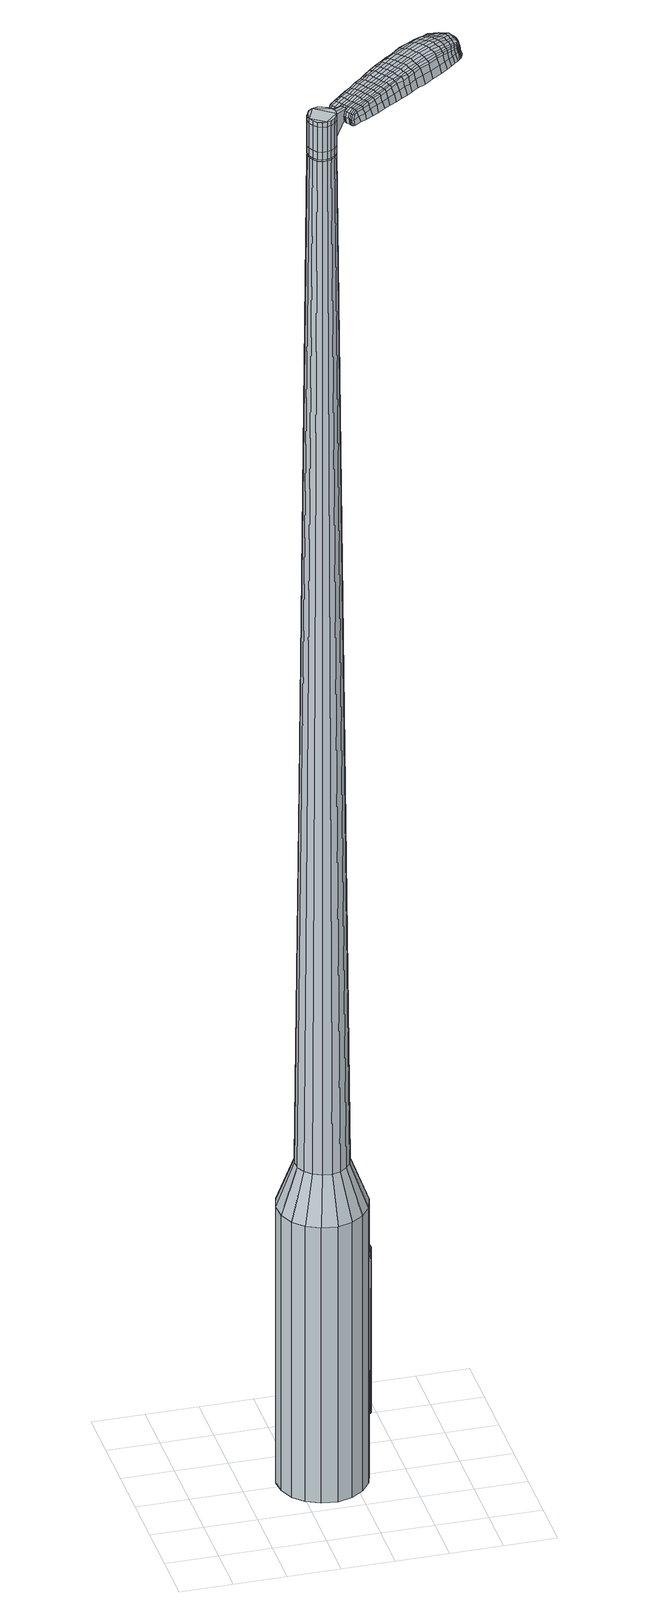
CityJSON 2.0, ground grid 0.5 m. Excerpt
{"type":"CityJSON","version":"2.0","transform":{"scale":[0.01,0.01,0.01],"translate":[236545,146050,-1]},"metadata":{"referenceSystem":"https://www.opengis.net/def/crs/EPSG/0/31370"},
"CityObjects":{
"object1":{"type":"GenericCityObject","attributes":{"cluster":689,"mean_distance_to_centroid":0.191,"new_centroid_x":236546.23,"new_centroid_y":146051.01,"mean_distance_to_camera":9.89,"H1":10.91,"H2":11.3,"Z_final":112.83,"cluster2":-1,"proj_x":236549.47,"proj_y":146055.73,"id_line":90813,"bearing_l":304.4,"distance":5.72,"orientation":"left","G_obj":34.4},"geometry":[{"type":"MultiSurface","lod":"2","boundaries":[[[0,1,2,3]],[[1,4,5,2]],[[4,6,7,5]],[[6,8,9,7]],[[8,10,11,9]],[[10,12,13,11]],[[12,14,15,13]],[[14,16,17,15]],[[16,18,19,17]],[[18,20,21,19]],[[20,22,23,21]],[[22,24,25,23]],[[24,26,27,25]],[[26,28,29,27]],[[28,30,31,29]],[[30,32,33,31]],[[32,34,35,33]],[[34,0,3,35]],[[36,37,38,39]],[[38,40,41,42]],[[41,43,42]],[[42,44,45,46]],[[45,47,46]],[[46,48,49,50]],[[49,51,50]],[[42,46,50,38]],[[50,52,39,38]],[[53,36,39]],[[2,5,7,35]],[[7,9,11,15]],[[11,13,15]],[[15,17,19,23]],[[19,21,23]],[[23,25,27,31]],[[27,29,31]],[[15,23,31,7]],[[31,33,35,7]],[[3,2,35]],[[1,0,54,55]],[[0,34,56,54]],[[34,32,57,56]],[[32,30,58,57]],[[30,28,59,58]],[[28,26,60,59]],[[26,24,61,60]],[[24,22,62,61]],[[22,20,63,62]],[[20,18,64,63]],[[18,16,65,64]],[[16,14,66,65]],[[14,12,67,66]],[[12,10,68,67]],[[10,8,69,68]],[[8,6,70,69]],[[6,4,71,70]],[[4,1,55,71]],[[55,54,72,73]],[[54,56,74,72]],[[56,57,75,74]],[[57,58,76,75]],[[58,59,77,76]],[[59,60,78,77]],[[60,61,79,78]],[[61,62,80,79]],[[62,63,81,80]],[[63,64,82,81]],[[64,65,83,82]],[[65,66,84,83]],[[66,67,85,84]],[[67,68,86,85]],[[68,69,87,86]],[[69,70,88,87]],[[70,71,89,88]],[[71,55,73,89]],[[90,91,92,93]],[[94,95,91,90]],[[75,96,95,94]],[[97,98,96,75]],[[99,100,98,97]],[[101,102,100,99]],[[79,103,102,101]],[[104,105,103,79]],[[81,106,105,104]],[[82,107,106,81]],[[108,109,107,82]],[[110,111,109,108]],[[85,112,111,110]],[[113,114,112,85]],[[87,115,114,113]],[[116,117,115,87]],[[89,118,117,116]],[[93,92,118,89]],[[119,120,121,122]],[[123,119,122,124]],[[125,123,124,126]],[[127,125,126,128]],[[129,127,128,130]],[[131,129,130,132]],[[133,131,132,134]],[[135,133,134,136]],[[137,135,136,138]],[[139,137,138,140]],[[141,139,140,142]],[[143,141,142,144]],[[145,143,144,146]],[[147,145,146,148]],[[149,147,148,150]],[[151,149,150,152]],[[73,72,90,93]],[[72,74,94,90]],[[74,75,94]],[[76,97,75]],[[76,77,99,97]],[[77,78,101,99]],[[78,79,101]],[[80,104,79]],[[80,81,104]],[[83,108,82]],[[83,84,110,108]],[[84,85,110]],[[86,113,85]],[[86,87,113]],[[88,116,87]],[[88,89,116]],[[73,93,89]],[[153,154,92,91]],[[154,118,92]],[[155,117,118]],[[155,115,117]],[[156,114,115]],[[156,112,114]],[[157,111,112]],[[157,158,109,111]],[[158,107,109]],[[159,105,106]],[[159,103,105]],[[160,102,103]],[[160,161,100,102]],[[161,162,98,100]],[[162,96,98]],[[163,95,96]],[[163,153,91,95]],[[39,52,151,164]],[[154,153,165,152]],[[53,39,164,120]],[[153,163,121,165]],[[36,53,120,119]],[[163,96,122,121]],[[37,36,119,123]],[[96,162,124,122]],[[38,37,123,125]],[[162,161,126,124]],[[40,38,125,127]],[[161,160,128,126]],[[41,40,127,129]],[[160,103,130,128]],[[43,41,129,131]],[[103,159,132,130]],[[42,43,131,133]],[[159,106,134,132]],[[44,42,133,135]],[[106,107,136,134]],[[45,44,135,137]],[[107,158,138,136]],[[47,45,137,139]],[[158,157,140,138]],[[46,47,139,141]],[[157,112,142,140]],[[48,46,141,143]],[[112,156,144,142]],[[49,48,143,145]],[[156,115,146,144]],[[51,49,145,147]],[[115,155,148,146]],[[50,51,147,149]],[[155,118,150,148]],[[52,50,149,151]],[[118,154,152,150]],[[151,152,166,167]],[[152,165,168,166]],[[165,121,169,168]],[[121,120,170,169]],[[120,164,171,170]],[[164,151,167,171]],[[172,173,174,175]],[[176,172,175,177]],[[172,176,178,179]],[[173,172,179,180]],[[181,182,183,184]],[[185,181,184,186]],[[181,185,187,188]],[[182,181,188,189]],[[190,191,192,193]],[[194,190,193,195]],[[190,194,196,197]],[[191,190,197,198]],[[199,200,201,202]],[[203,199,202,204]],[[199,203,205,206]],[[200,199,206,207]],[[208,209,210,211]],[[212,208,211,213]],[[208,212,214,215]],[[209,208,215,216]],[[217,218,219,220]],[[221,217,220,222]],[[217,221,223,224]],[[218,217,224,225]],[[226,227,228,229]],[[218,226,229,219]],[[226,218,225,230]],[[227,226,230,231]],[[232,233,234,235]],[[227,232,235,228]],[[232,227,231,236]],[[233,232,236,237]],[[238,176,177,239]],[[233,238,239,234]],[[238,233,237,240]],[[176,238,240,178]],[[241,242,243,244]],[[245,241,244,246]],[[241,245,247,248]],[[242,241,248,249]],[[250,251,252,253]],[[242,250,253,243]],[[250,242,249,254]],[[251,250,254,255]],[[256,257,258,259]],[[251,256,259,252]],[[256,251,255,260]],[[257,256,260,261]],[[262,263,264,265]],[[257,262,265,258]],[[262,257,261,266]],[[263,262,266,267]],[[268,173,180,269]],[[263,268,269,264]],[[268,263,267,270]],[[173,268,270,174]],[[271,272,273,274]],[[275,271,274,276]],[[271,275,277,278]],[[272,271,278,279]],[[280,281,282,283]],[[272,280,283,273]],[[280,272,279,284]],[[281,280,284,285]],[[286,287,288,289]],[[281,286,289,282]],[[286,281,285,290]],[[287,286,290,291]],[[292,185,186,293]],[[287,292,293,288]],[[292,287,291,294]],[[185,292,294,187]],[[295,296,297,298]],[[299,295,298,300]],[[295,299,301,302]],[[296,295,302,303]],[[304,305,306,307]],[[296,304,307,297]],[[304,296,303,308]],[[305,304,308,309]],[[310,311,312,313]],[[305,310,313,306]],[[310,305,309,314]],[[311,310,314,315]],[[316,317,318,319]],[[311,316,319,312]],[[316,311,315,320]],[[317,316,320,321]],[[322,182,189,323]],[[317,322,323,318]],[[322,317,321,324]],[[182,322,324,183]],[[325,211,210,326]],[[327,325,326,328]],[[325,327,329,330]],[[211,325,330,213]],[[331,327,328,332]],[[333,331,332,334]],[[331,333,335,336]],[[327,331,336,329]],[[337,333,334,338]],[[339,337,338,340]],[[337,339,341,342]],[[333,337,342,335]],[[343,339,340,344]],[[345,343,344,346]],[[343,345,347,348]],[[339,343,348,341]],[[349,345,346,350]],[[200,349,350,201]],[[349,200,207,351]],[[345,349,351,347]],[[352,353,198,197]],[[354,352,197,196]],[[352,354,355,356]],[[353,352,356,357]],[[358,359,357,356]],[[360,358,356,355]],[[358,360,361,362]],[[359,358,362,363]],[[364,365,363,362]],[[366,364,362,361]],[[364,366,367,368]],[[365,364,368,369]],[[370,371,369,368]],[[372,370,368,367]],[[370,372,205,203]],[[371,370,203,204]],[[373,374,375,376]],[[275,373,376,277]],[[373,275,276,377]],[[374,373,377,378]],[[379,194,195,380]],[[374,379,380,375]],[[379,374,378,381]],[[194,379,381,196]],[[382,383,384,385]],[[221,382,385,223]],[[382,221,222,386]],[[383,382,386,387]],[[388,389,390,391]],[[383,388,391,384]],[[388,383,387,392]],[[389,388,392,393]],[[394,191,198,395]],[[389,394,395,390]],[[394,389,393,396]],[[191,394,396,192]],[[397,398,399,400]],[[179,397,400,180]],[[397,179,178,401]],[[398,397,401,402]],[[403,404,405,406]],[[398,403,406,399]],[[403,398,402,407]],[[404,403,407,408]],[[409,202,201,410]],[[404,409,410,405]],[[409,404,408,411]],[[202,409,411,204]],[[412,413,414,415]],[[184,412,415,186]],[[412,184,183,416]],[[413,412,416,417]],[[418,206,205,419]],[[413,418,419,414]],[[418,413,417,420]],[[206,418,420,207]],[[421,422,423,424]],[[299,421,424,301]],[[421,299,300,425]],[[422,421,425,426]],[[427,212,213,428]],[[422,427,428,423]],[[427,422,426,429]],[[212,427,429,214]],[[430,431,432,433]],[[245,430,433,247]],[[430,245,246,434]],[[431,430,434,435]],[[436,437,438,439]],[[431,436,439,432]],[[436,431,435,440]],[[437,436,440,441]],[[442,209,216,443]],[[437,442,443,438]],[[442,437,441,444]],[[209,442,444,210]],[[445,446,435,434]],[[244,445,434,246]],[[445,244,243,447]],[[446,445,447,448]],[[449,450,441,440]],[[446,449,440,435]],[[449,446,448,451]],[[450,449,451,452]],[[453,326,210,444]],[[450,453,444,441]],[[453,450,452,454]],[[326,453,454,328]],[[455,456,457,458]],[[302,455,458,303]],[[455,302,301,424]],[[456,455,424,423]],[[459,330,329,460]],[[456,459,460,457]],[[459,456,423,428]],[[330,459,428,213]],[[461,462,448,447]],[[253,461,447,243]],[[461,253,252,463]],[[462,461,463,464]],[[465,466,452,451]],[[462,465,451,448]],[[465,462,464,467]],[[466,465,467,468]],[[469,332,328,454]],[[466,469,454,452]],[[469,466,468,470]],[[332,469,470,334]],[[471,472,473,474]],[[308,471,474,309]],[[471,308,303,458]],[[472,471,458,457]],[[475,336,335,476]],[[472,475,476,473]],[[475,472,457,460]],[[336,475,460,329]],[[477,478,464,463]],[[259,477,463,252]],[[477,259,258,479]],[[478,477,479,480]],[[481,482,468,467]],[[478,481,467,464]],[[481,478,480,483]],[[482,481,483,484]],[[485,338,334,470]],[[482,485,470,468]],[[485,482,484,486]],[[338,485,486,340]],[[487,488,489,490]],[[314,487,490,315]],[[487,314,309,474]],[[488,487,474,473]],[[491,342,341,492]],[[488,491,492,489]],[[491,488,473,476]],[[342,491,476,335]],[[493,494,480,479]],[[265,493,479,258]],[[493,265,264,495]],[[494,493,495,496]],[[497,498,484,483]],[[494,497,483,480]],[[497,494,496,499]],[[498,497,499,500]],[[501,344,340,486]],[[498,501,486,484]],[[501,498,500,502]],[[344,501,502,346]],[[503,504,505,506]],[[320,503,506,321]],[[503,320,315,490]],[[504,503,490,489]],[[507,348,347,508]],[[504,507,508,505]],[[507,504,489,492]],[[348,507,492,341]],[[509,510,496,495]],[[269,509,495,264]],[[509,269,180,400]],[[510,509,400,399]],[[511,512,500,499]],[[510,511,499,496]],[[511,510,399,406]],[[512,511,406,405]],[[513,350,346,502]],[[512,513,502,500]],[[513,512,405,410]],[[350,513,410,201]],[[514,515,417,416]],[[324,514,416,183]],[[514,324,321,506]],[[515,514,506,505]],[[516,351,207,420]],[[515,516,420,417]],[[516,515,505,508]],[[351,516,508,347]],[[517,518,378,377]],[[274,517,377,276]],[[517,274,273,519]],[[518,517,519,520]],[[521,354,196,381]],[[518,521,381,378]],[[521,518,520,522]],[[354,521,522,355]],[[523,524,525,526]],[[224,523,526,225]],[[523,224,223,385]],[[524,523,385,384]],[[527,528,529,530]],[[524,527,530,525]],[[527,524,384,391]],[[528,527,391,390]],[[531,353,357,532]],[[528,531,532,529]],[[531,528,390,395]],[[353,531,395,198]],[[533,534,520,519]],[[283,533,519,273]],[[533,283,282,535]],[[534,533,535,536]],[[537,360,355,522]],[[534,537,522,520]],[[537,534,536,538]],[[360,537,538,361]],[[539,540,541,542]],[[230,539,542,231]],[[539,230,225,526]],[[540,539,526,525]],[[543,544,545,546]],[[540,543,546,541]],[[543,540,525,530]],[[544,543,530,529]],[[547,359,363,548]],[[544,547,548,545]],[[547,544,529,532]],[[359,547,532,357]],[[549,550,536,535]],[[289,549,535,282]],[[549,289,288,551]],[[550,549,551,552]],[[553,366,361,538]],[[550,553,538,536]],[[553,550,552,554]],[[366,553,554,367]],[[555,556,557,558]],[[236,555,558,237]],[[555,236,231,542]],[[556,555,542,541]],[[559,560,561,562]],[[556,559,562,557]],[[559,556,541,546]],[[560,559,546,545]],[[563,365,369,564]],[[560,563,564,561]],[[563,560,545,548]],[[365,563,548,363]],[[565,566,552,551]],[[293,565,551,288]],[[565,293,186,415]],[[566,565,415,414]],[[567,372,367,554]],[[566,567,554,552]],[[567,566,414,419]],[[372,567,419,205]],[[568,569,402,401]],[[240,568,401,178]],[[568,240,237,558]],[[569,568,558,557]],[[570,571,408,407]],[[569,570,407,402]],[[570,569,557,562]],[[571,570,562,561]],[[572,371,204,411]],[[571,572,411,408]],[[572,571,561,564]],[[371,572,564,369]],[[573,574,575,576]],[[576,575,577,578]],[[579,577,575,580]],[[580,575,574,581]],[[582,583,584,585]],[[585,584,586,587]],[[588,586,584,589]],[[589,584,583,590]],[[591,592,593,594]],[[594,593,595,596]],[[597,595,593,598]],[[598,593,592,599]],[[600,601,602,603]],[[603,602,604,605]],[[606,604,602,607]],[[607,602,601,608]],[[609,610,611,612]],[[612,611,613,614]],[[615,613,611,616]],[[616,611,610,617]],[[618,619,620,621]],[[621,620,622,623]],[[624,622,620,625]],[[625,620,619,626]],[[627,628,629,630]],[[630,629,619,618]],[[626,619,629,631]],[[631,629,628,632]],[[633,634,635,636]],[[636,635,628,627]],[[632,628,635,637]],[[637,635,634,638]],[[578,577,639,640]],[[640,639,634,633]],[[638,634,639,641]],[[641,639,577,579]],[[642,643,644,645]],[[645,644,646,647]],[[648,646,644,649]],[[649,644,643,650]],[[651,652,653,654]],[[654,653,643,642]],[[650,643,653,655]],[[655,653,652,656]],[[657,658,659,660]],[[660,659,652,651]],[[656,652,659,661]],[[661,659,658,662]],[[663,664,665,666]],[[666,665,658,657]],[[662,658,665,667]],[[667,665,664,668]],[[581,574,669,670]],[[670,669,664,663]],[[668,664,669,671]],[[671,669,574,573]],[[672,673,674,675]],[[675,674,676,677]],[[678,676,674,679]],[[679,674,673,680]],[[681,682,683,684]],[[684,683,673,672]],[[680,673,683,685]],[[685,683,682,686]],[[687,688,689,690]],[[690,689,682,681]],[[686,682,689,691]],[[691,689,688,692]],[[587,586,693,694]],[[694,693,688,687]],[[692,688,693,695]],[[695,693,586,588]],[[696,697,698,699]],[[699,698,700,701]],[[702,700,698,703]],[[703,698,697,704]],[[705,706,707,708]],[[708,707,697,696]],[[704,697,707,709]],[[709,707,706,710]],[[711,712,713,714]],[[714,713,706,705]],[[710,706,713,715]],[[715,713,712,716]],[[717,718,719,720]],[[720,719,712,711]],[[716,712,719,721]],[[721,719,718,722]],[[590,583,723,724]],[[724,723,718,717]],[[722,718,723,725]],[[725,723,583,582]],[[609,612,726,727]],[[727,726,728,729]],[[730,728,726,731]],[[731,726,612,614]],[[729,728,732,733]],[[733,732,734,735]],[[736,734,732,737]],[[737,732,728,730]],[[735,734,738,739]],[[739,738,740,741]],[[742,740,738,743]],[[743,738,734,736]],[[741,740,744,745]],[[745,744,746,747]],[[748,746,744,749]],[[749,744,740,742]],[[747,746,750,751]],[[751,750,601,600]],[[608,601,750,752]],[[752,750,746,748]],[[599,753,754,598]],[[598,754,755,597]],[[756,755,754,757]],[[757,754,753,758]],[[758,759,760,757]],[[757,760,761,756]],[[762,761,760,763]],[[763,760,759,764]],[[764,765,766,763]],[[763,766,767,762]],[[768,767,766,769]],[[769,766,765,770]],[[770,771,772,769]],[[769,772,773,768]],[[606,773,772,604]],[[604,772,771,605]],[[774,775,776,777]],[[777,776,676,678]],[[677,676,776,778]],[[778,776,775,779]],[[596,595,780,781]],[[781,780,775,774]],[[779,775,780,782]],[[782,780,595,597]],[[783,784,785,786]],[[786,785,622,624]],[[623,622,785,787]],[[787,785,784,788]],[[789,790,791,792]],[[792,791,784,783]],[[788,784,791,793]],[[793,791,790,794]],[[599,592,795,796]],[[796,795,790,789]],[[794,790,795,797]],[[797,795,592,591]],[[798,799,800,801]],[[801,800,580,581]],[[579,580,800,802]],[[802,800,799,803]],[[804,805,806,807]],[[807,806,799,798]],[[803,799,806,808]],[[808,806,805,809]],[[600,603,810,811]],[[811,810,805,804]],[[809,805,810,812]],[[812,810,603,605]],[[813,814,815,816]],[[816,815,585,587]],[[582,585,815,817]],[[817,815,814,818]],[[606,607,819,820]],[[820,819,814,813]],[[818,814,819,821]],[[821,819,607,608]],[[822,823,824,825]],[[825,824,700,702]],[[701,700,824,826]],[[826,824,823,827]],[[614,613,828,829]],[[829,828,823,822]],[[827,823,828,830]],[[830,828,613,615]],[[831,832,833,834]],[[834,833,646,648]],[[647,646,833,835]],[[835,833,832,836]],[[837,838,839,840]],[[840,839,832,831]],[[836,832,839,841]],[[841,839,838,842]],[[617,610,843,844]],[[844,843,838,837]],[[842,838,843,845]],[[845,843,610,609]],[[836,846,835]],[[835,846,645,647]],[[642,645,846,847]],[[842,848,849,841]],[[841,849,846,836]],[[847,846,849,850]],[[850,849,848,851]],[[609,727,852,845]],[[845,852,848,842]],[[851,848,852,853]],[[853,852,727,729]],[[854,855,856,857]],[[857,856,703,704]],[[702,703,856,825]],[[825,856,855,822]],[[730,731,858,859]],[[859,858,855,854]],[[822,855,858,829]],[[829,858,731,614]],[[860,861,847]],[[847,861,654,642]],[[651,654,861,862]],[[862,861,860,863]],[[851,864,865,850]],[[850,865,860,847]],[[863,860,865,866]],[[866,865,864,867]],[[729,733,868,853]],[[853,868,864,851]],[[867,864,868,869]],[[869,868,733,735]],[[870,871,872]],[[872,871,709,710]],[[704,709,871,857]],[[857,871,870,854]],[[736,737,873,874]],[[874,873,870,872]],[[854,870,873,859]],[[859,873,737,730]],[[863,875,876,862]],[[862,876,660,651]],[[657,660,876,877]],[[877,876,875,878]],[[867,879,880,866]],[[866,880,875,863]],[[878,875,880,881]],[[881,880,879,882]],[[735,739,883,869]],[[869,883,879,867]],[[882,879,883,884]],[[884,883,739,741]],[[885,886,887,888]],[[888,887,715,716]],[[710,715,887,872]],[[887,886,872]],[[742,743,889,890]],[[890,889,886,885]],[[872,886,889,874]],[[874,889,743,736]],[[878,891,892,877]],[[877,892,666,657]],[[663,666,892,893]],[[893,892,891,894]],[[882,895,896,881]],[[881,896,891,878]],[[894,891,896,897]],[[897,896,895,898]],[[741,745,899,884]],[[884,899,895,882]],[[898,895,899,900]],[[900,899,745,747]],[[901,902,903,904]],[[904,903,721,722]],[[716,721,903,888]],[[888,903,902,885]],[[748,749,905,906]],[[906,905,902,901]],[[885,902,905,890]],[[890,905,749,742]],[[894,907,908,893]],[[893,908,670,663]],[[581,670,908,801]],[[801,908,907,798]],[[898,909,910,897]],[[897,910,907,894]],[[798,907,910,807]],[[807,910,909,804]],[[747,751,911,900]],[[900,911,909,898]],[[804,909,911,811]],[[811,911,751,600]],[[818,912,913,817]],[[817,913,725,582]],[[722,725,913,904]],[[904,913,912,901]],[[608,752,914,821]],[[821,914,912,818]],[[901,912,914,906]],[[906,914,752,748]],[[779,915,916,778]],[[778,916,675,677]],[[672,675,916,917]],[[917,916,915,918]],[[597,755,919,782]],[[782,919,915,779]],[[918,915,919,920]],[[920,919,755,756]],[[921,922,923,924]],[[924,923,625,626]],[[624,625,923,786]],[[786,923,922,783]],[[925,926,927,928]],[[928,927,922,921]],[[783,922,927,792]],[[792,927,926,789]],[[758,753,929,930]],[[930,929,926,925]],[[789,926,929,796]],[[796,929,753,599]],[[918,931,932,917]],[[917,932,684,672]],[[681,684,932,933]],[[933,932,931,934]],[[756,761,935,920]],[[920,935,931,918]],[[934,931,935,936]],[[936,935,761,762]],[[937,938,939,940]],[[940,939,631,632]],[[626,631,939,924]],[[924,939,938,921]],[[941,942,943,944]],[[944,943,938,937]],[[921,938,943,928]],[[928,943,942,925]],[[764,759,945,946]],[[946,945,942,941]],[[925,942,945,930]],[[930,945,759,758]],[[934,947,948,933]],[[933,948,690,681]],[[687,690,948,949]],[[949,948,947,950]],[[762,767,951,936]],[[936,951,947,934]],[[950,947,951,952]],[[952,951,767,768]],[[953,954,955,956]],[[956,955,637,638]],[[632,637,955,940]],[[940,955,954,937]],[[957,958,959,960]],[[960,959,954,953]],[[937,954,959,944]],[[944,959,958,941]],[[770,765,961,962]],[[962,961,958,957]],[[941,958,961,946]],[[946,961,765,764]],[[950,963,964,949]],[[949,964,694,687]],[[587,694,964,816]],[[816,964,963,813]],[[768,773,965,952]],[[952,965,963,950]],[[813,963,965,820]],[[820,965,773,606]],[[803,966,967,802]],[[802,967,641,579]],[[638,641,967,956]],[[956,967,966,953]],[[809,968,969,808]],[[808,969,966,803]],[[953,966,969,960]],[[960,969,968,957]],[[605,771,970,812]],[[812,970,968,809]],[[957,968,970,962]],[[962,970,771,770]],[[573,576,175,174]],[[576,578,177,175]],[[588,589,188,187]],[[589,590,189,188]],[[591,594,193,192]],[[594,596,195,193]],[[615,616,215,214]],[[616,617,216,215]],[[618,621,220,219]],[[621,623,222,220]],[[627,630,229,228]],[[630,618,219,229]],[[633,636,235,234]],[[636,627,228,235]],[[578,640,239,177]],[[640,633,234,239]],[[648,649,248,247]],[[649,650,249,248]],[[650,655,254,249]],[[655,656,255,254]],[[656,661,260,255]],[[661,662,261,260]],[[662,667,266,261]],[[667,668,267,266]],[[668,671,270,267]],[[671,573,174,270]],[[678,679,278,277]],[[679,680,279,278]],[[680,685,284,279]],[[685,686,285,284]],[[686,691,290,285]],[[691,692,291,290]],[[692,695,294,291]],[[695,588,187,294]],[[696,699,298,297]],[[699,701,300,298]],[[705,708,307,306]],[[708,696,297,307]],[[711,714,313,312]],[[714,705,306,313]],[[717,720,319,318]],[[720,711,312,319]],[[590,724,323,189]],[[724,717,318,323]],[[774,777,376,375]],[[777,678,277,376]],[[596,781,380,195]],[[781,774,375,380]],[[623,787,386,222]],[[787,788,387,386]],[[788,793,392,387]],[[793,794,393,392]],[[794,797,396,393]],[[797,591,192,396]],[[701,826,425,300]],[[826,827,426,425]],[[827,830,429,426]],[[830,615,214,429]],[[831,834,433,432]],[[834,648,247,433]],[[837,840,439,438]],[[840,831,432,439]],[[617,844,443,216]],[[844,837,438,443]],[[971,972,973,974]],[[975,976,974,973]],[[977,978,979,980]],[[981,982,983,984]],[[972,985,986,973]],[[987,975,973,986]],[[988,977,980,989]],[[990,991,982,981]],[[985,992,993,986]],[[993,994,987,986]],[[995,988,989,996]],[[997,991,990,998]],[[992,999,1000,993]],[[1000,1001,994,993]],[[1002,995,996,1003]],[[1004,997,998,1005]],[[1006,1007,1008,1009]],[[1010,1011,1007,1006]],[[1010,1012,1013,1011]],[[1012,1014,1015,1013]],[[1016,1017,1018,1019]],[[1020,1021,1017,1016]],[[1022,1023,1021,1020]],[[1024,1025,1023,1022]],[[1019,1008,1007,1016]],[[1016,1007,1011,1020]],[[1011,1013,1022,1020]],[[1013,1015,1024,1022]],[[980,979,976,975]],[[989,980,975,987]],[[994,996,989,987]],[[1001,1003,996,994]],[[981,984,978,977]],[[990,981,977,988]],[[998,990,988,995]],[[1005,998,995,1002]],[[982,1006,1009,983]],[[991,1010,1006,982]],[[1012,1010,991,997]],[[1014,1012,997,1004]],[[1026,1027,1028,1029]],[[1028,1030,1031,1032]],[[1028,1032,1033,1034]],[[1028,1034,1029]],[[1035,1026,1029,1036]],[[1037,1036,1029,1038]],[[1039,1038,1029]],[[1040,1028,1027,1041]],[[1042,1040,1041,1043]],[[1044,1042,1043,1045]],[[1046,1044,1045,1047]],[[1048,1046,1047,1049]],[[1049,1050,1051,1052]],[[1049,1052,1053,1054]],[[1049,1054,1055,1056]],[[1055,1057,1058,1059]],[[1055,1059,1060,1061]],[[1055,1061,1056]],[[1049,1056,1048]],[[1062,1063,1027,1026]],[[1064,1065,1030,1028]],[[1066,1067,1039,1029]],[[1063,1068,1041,1027]],[[1069,1064,1028,1040]],[[1068,1070,1043,1041]],[[1071,1069,1040,1042]],[[1070,1072,1045,1043]],[[1073,1071,1042,1044]],[[1072,1074,1047,1045]],[[1075,1073,1044,1046]],[[1074,1076,1049,1047]],[[1077,1075,1046,1048]],[[1076,1078,1050,1049]],[[1079,1080,1057,1055]],[[1081,1077,1048,1056]],[[1051,1050,1078,1082]],[[1052,1051,1082,1083]],[[1053,1052,1083,1084]],[[1054,1053,1084,1085]],[[1055,1054,1085,1079]],[[1086,1062,1026,1035]],[[1087,1086,1035,1036]],[[1088,1087,1036,1037]],[[1089,1088,1037,1038]],[[1067,1089,1038,1039]],[[1031,1030,1065,1090]],[[1058,1057,1080,1091]],[[1032,1031,1090,1092]],[[1033,1032,1092,1093]],[[1034,1033,1093,1094]],[[1029,1034,1094,1066]],[[1059,1058,1091,1095]],[[1060,1059,1095,1096]],[[1061,1060,1096,1097]],[[1056,1061,1097,1081]]]}]}
},
"vertices":[
[159,127,384],[165,114,384],[165,114,96],[159,127,96],[166,99,384],[166,99,96],[162,85,384],[162,85,96],[153,73,384],[153,73,96],[141,65,384],[141,65,96],[127,61,384],[127,61,96],[112,63,384],[112,63,96],[99,69,384],[99,69,96],[89,79,384],[89,79,96],[83,93,384],[83,93,96],[82,107,384],[82,107,96],[86,122,384],[86,122,96],[94,134,384],[94,134,96],[106,142,384],[106,142,96],[121,146,384],[121,146,96],[135,144,384],[135,144,96],[148,138,384],[148,138,96],[127,116,1524],[123,117,1524],[118,116,1524],[135,111,1524],[114,113,1524],[112,109,1524],[111,100,1524],[110,105,1524],[113,96,1524],[116,92,1524],[125,90,1524],[120,90,1524],[129,91,1524],[133,94,1524],[137,102,1524],[136,98,1524],[137,107,1524],[132,114,1524],[145,118,429],[148,110,429],[138,124,429],[131,128,429],[122,128,429],[113,126,429],[106,121,429],[101,114,429],[99,106,429],[99,97,429],[103,89,429],[109,83,429],[117,79,429],[126,78,429],[134,80,429],[141,85,429],[146,92,429],[149,101,429],[135,111,1483],[137,107,1483],[132,114,1483],[127,116,1483],[123,117,1483],[118,116,1483],[114,113,1483],[112,109,1483],[110,105,1483],[111,100,1483],[113,96,1483],[116,92,1483],[120,90,1483],[125,90,1483],[129,91,1483],[133,94,1483],[136,98,1483],[137,102,1483],[134,111,1483],[134,111,1485],[136,107,1485],[136,107,1483],[131,114,1483],[131,114,1485],[127,116,1485],[123,116,1483],[123,116,1485],[118,115,1483],[118,115,1485],[115,113,1483],[115,113,1485],[112,109,1485],[111,105,1483],[111,105,1485],[111,100,1485],[113,96,1485],[116,93,1483],[116,93,1485],[120,91,1483],[120,91,1485],[125,90,1485],[129,92,1483],[129,92,1485],[133,94,1485],[135,98,1483],[135,98,1485],[137,102,1485],[127,116,1519],[132,114,1519],[132,114,1493],[127,116,1493],[123,117,1519],[123,117,1493],[118,116,1519],[118,116,1493],[114,113,1519],[114,113,1493],[112,109,1519],[112,109,1493],[110,105,1519],[110,105,1493],[111,100,1519],[111,100,1493],[113,96,1519],[113,96,1493],[116,92,1519],[116,92,1493],[120,90,1519],[120,90,1493],[125,90,1519],[125,90,1493],[129,91,1519],[129,91,1493],[133,94,1519],[133,94,1493],[136,98,1519],[136,98,1493],[137,102,1519],[137,102,1493],[137,107,1519],[137,107,1493],[135,111,1485],[137,107,1485],[136,98,1485],[129,91,1485],[120,90,1485],[116,92,1485],[110,105,1485],[114,113,1485],[118,116,1485],[123,117,1485],[132,114,1485],[135,111,1519],[135,111,1493],[152,119,1513],[152,119,1518],[150,121,1513],[148,124,1513],[148,124,1518],[150,121,1518],[222,147,1519],[216,143,1518],[218,143,1509],[224,147,1510],[230,152,1519],[232,151,1510],[228,153,1526],[221,148,1525],[215,144,1525],[201,179,1519],[195,175,1518],[195,173,1525],[201,177,1525],[208,184,1519],[208,182,1526],[208,186,1510],[201,181,1510],[195,177,1509],[271,206,1519],[273,203,1519],[274,204,1513],[272,207,1513],[268,209,1519],[269,209,1513],[267,208,1524],[270,205,1524],[272,202,1524],[210,164,1530],[204,160,1529],[206,157,1529],[212,161,1530],[218,169,1531],[220,167,1531],[216,173,1530],[208,167,1530],[202,163,1529],[144,118,1512],[145,116,1512],[146,117,1517],[145,119,1517],[142,121,1512],[143,121,1517],[143,122,1506],[144,119,1506],[146,117,1506],[271,182,1519],[268,180,1519],[270,179,1512],[272,181,1512],[272,184,1518],[274,183,1512],[271,184,1522],[270,183,1523],[267,180,1524],[264,176,1519],[260,173,1519],[262,172,1512],[266,176,1512],[263,177,1524],[259,174,1525],[255,169,1519],[249,165,1519],[251,164,1511],[257,169,1511],[254,170,1526],[247,166,1526],[239,158,1519],[241,158,1510],[238,159,1526],[159,109,1513],[166,113,1513],[164,113,1518],[158,110,1517],[154,106,1512],[155,108,1516],[155,106,1506],[161,109,1507],[167,112,1507],[172,117,1514],[179,121,1515],[177,121,1520],[171,117,1519],[174,116,1507],[180,120,1507],[185,124,1515],[191,128,1516],[190,129,1522],[184,125,1521],[187,124,1508],[193,128,1508],[198,132,1517],[204,136,1517],[202,137,1524],[196,133,1523],[200,132,1508],[206,135,1509],[210,140,1518],[209,140,1524],[212,139,1509],[251,212,1519],[248,210,1519],[249,209,1524],[252,211,1523],[253,213,1518],[253,212,1522],[253,214,1512],[251,213,1512],[248,212,1512],[244,208,1519],[239,205,1519],[239,204,1525],[244,207,1524],[244,210,1512],[239,207,1512],[234,202,1519],[227,198,1519],[227,196,1526],[234,200,1526],[234,204,1511],[227,199,1511],[218,191,1519],[218,189,1526],[218,193,1510],[142,134,1513],[148,139,1513],[148,140,1507],[142,136,1507],[138,130,1512],[138,132,1506],[139,130,1516],[142,133,1517],[148,137,1518],[154,143,1514],[160,148,1515],[160,150,1507],[154,145,1507],[154,142,1519],[160,146,1520],[166,153,1515],[172,157,1516],[172,159,1508],[166,154,1508],[166,151,1521],[172,155,1522],[178,162,1517],[184,166,1517],[184,168,1509],[178,164,1508],[178,160,1523],[184,164,1524],[189,171,1518],[190,173,1509],[190,169,1524],[149,122,1519],[151,120,1519],[155,126,1520],[157,124,1520],[154,129,1520],[148,124,1519],[162,131,1522],[163,128,1522],[168,135,1523],[169,132,1523],[166,137,1523],[160,133,1521],[174,139,1524],[175,137,1524],[180,143,1525],[182,141,1525],[178,146,1525],[172,142,1524],[186,147,1526],[188,145,1526],[192,152,1527],[194,149,1527],[190,154,1527],[184,150,1526],[198,156,1528],[200,153,1528],[196,159,1528],[268,204,1527],[270,200,1527],[265,206,1526],[261,204,1527],[264,201,1528],[266,198,1528],[258,197,1529],[261,194,1529],[256,200,1528],[250,196,1530],[252,193,1530],[255,190,1530],[246,189,1531],[249,186,1531],[244,192,1530],[236,187,1531],[239,184,1531],[241,181,1531],[228,177,1531],[230,174,1531],[226,180,1531],[256,213,1518],[259,213,1519],[259,214,1513],[256,214,1513],[255,212,1523],[258,211,1523],[263,211,1519],[264,212,1513],[262,210,1524],[273,186,1518],[274,188,1518],[273,188,1523],[272,186,1523],[275,185,1513],[276,188,1513],[275,192,1519],[275,196,1519],[274,195,1524],[274,191,1523],[276,192,1513],[276,196,1513],[275,200,1519],[273,199,1524],[276,200,1513],[220,149,1528],[219,151,1528],[213,147,1528],[214,145,1527],[227,154,1528],[226,156,1529],[217,153,1529],[216,156,1530],[210,152,1529],[211,149,1528],[225,158,1529],[223,161,1530],[214,159,1530],[208,155,1529],[222,164,1531],[202,176,1528],[203,174,1529],[210,179,1529],[209,181,1528],[196,172,1527],[197,170,1528],[205,171,1529],[213,176,1530],[200,167,1528],[137,128,1512],[138,127,1512],[139,127,1517],[138,129,1517],[137,130,1506],[138,128,1506],[140,124,1512],[141,124,1517],[140,125,1506],[152,106,1512],[151,108,1512],[152,107,1506],[153,106,1506],[153,107,1517],[152,109,1517],[150,110,1512],[148,112,1512],[149,112,1506],[151,110,1506],[151,111,1517],[149,113,1517],[147,114,1512],[148,114,1506],[148,115,1517],[157,110,1519],[156,112,1519],[164,114,1520],[163,116,1520],[155,114,1519],[154,116,1519],[161,118,1520],[160,120,1520],[152,118,1519],[158,122,1520],[143,132,1519],[144,130,1519],[150,135,1520],[149,136,1520],[146,127,1519],[152,132,1520],[170,118,1521],[169,120,1521],[176,122,1522],[175,124,1522],[168,122,1521],[166,124,1521],[174,126,1522],[172,128,1523],[165,126,1522],[171,130,1523],[155,141,1521],[156,139,1521],[162,143,1522],[161,145,1522],[158,136,1521],[164,141,1522],[183,126,1523],[182,128,1523],[189,130,1524],[188,132,1524],[180,130,1523],[179,132,1524],[186,134,1525],[185,136,1525],[177,134,1524],[183,138,1525],[167,150,1523],[168,148,1523],[174,152,1524],[173,154,1524],[170,145,1524],[176,149,1525],[195,134,1525],[194,135,1525],[201,138,1526],[200,139,1526],[193,138,1526],[191,140,1526],[199,141,1527],[197,144,1527],[189,142,1526],[195,147,1527],[178,158,1525],[180,157,1525],[186,161,1526],[184,163,1526],[182,154,1526],[188,158,1527],[208,142,1527],[207,143,1527],[205,145,1527],[203,148,1528],[202,151,1528],[190,167,1527],[191,165,1527],[194,162,1528],[253,210,1525],[256,210,1525],[250,209,1526],[253,208,1526],[260,208,1526],[257,206,1527],[270,184,1525],[271,187,1525],[268,184,1526],[267,182,1525],[272,190,1525],[272,193,1526],[268,191,1527],[268,187,1526],[271,197,1526],[267,194,1527],[245,206,1526],[248,205,1527],[240,203,1527],[242,202,1528],[252,203,1528],[246,199,1529],[263,179,1526],[264,181,1527],[259,177,1528],[259,175,1527],[264,184,1527],[263,187,1528],[258,183,1529],[258,180,1528],[262,191,1528],[256,187,1530],[235,199,1528],[237,198,1529],[228,195,1528],[230,193,1529],[240,196,1529],[233,191,1530],[254,171,1528],[253,173,1528],[246,169,1529],[247,167,1528],[253,176,1529],[252,179,1530],[244,175,1530],[246,171,1530],[250,183,1530],[243,178,1531],[218,188,1529],[220,186,1529],[223,183,1530],[237,160,1528],[236,162,1529],[235,165,1530],[234,168,1530],[232,171,1531],[217,145,1509],[215,145,1518],[221,149,1518],[223,148,1509],[229,154,1519],[231,153,1510],[227,154,1525],[220,150,1525],[214,146,1525],[196,172,1525],[196,173,1518],[202,178,1518],[202,176,1525],[209,183,1519],[209,181,1525],[209,185,1510],[202,180,1509],[197,175,1509],[272,202,1513],[271,202,1519],[270,205,1519],[270,205,1513],[267,207,1519],[267,208,1513],[266,206,1524],[268,204,1524],[270,201,1524],[206,158,1528],[205,160,1528],[211,164,1529],[212,162,1529],[218,169,1529],[220,167,1529],[216,172,1529],[209,167,1529],[203,163,1528],[148,118,1516],[147,117,1512],[146,120,1512],[146,120,1516],[144,122,1512],[145,122,1516],[145,123,1506],[146,120,1506],[148,118,1506],[268,180,1512],[267,181,1519],[269,183,1518],[271,183,1512],[270,185,1518],[272,184,1512],[270,185,1522],[268,184,1523],[266,182,1523],[260,174,1512],[259,174,1519],[263,178,1519],[265,177,1512],[262,179,1524],[258,175,1525],[250,166,1511],[248,166,1519],[254,171,1519],[256,170,1511],[253,172,1525],[246,167,1526],[238,160,1519],[240,159,1510],[237,161,1526],[164,115,1518],[165,115,1513],[158,111,1513],[157,111,1517],[154,108,1512],[154,109,1515],[155,108,1506],[160,110,1506],[166,114,1507],[176,123,1520],[178,122,1514],[171,118,1514],[170,119,1519],[173,118,1507],[179,122,1507],[189,131,1522],[191,130,1516],[184,126,1515],[183,127,1521],[186,126,1508],[192,129,1508],[202,138,1523],[203,138,1517],[197,134,1516],[195,135,1522],[199,133,1508],[205,137,1508],[209,141,1517],[208,142,1524],[211,141,1509],[249,207,1523],[249,208,1519],[252,210,1518],[252,209,1523],[254,211,1518],[254,210,1522],[254,212,1512],[252,211,1512],[249,210,1512],[240,202,1525],[240,203,1519],[245,206,1519],[245,205,1524],[245,208,1512],[240,205,1512],[228,194,1526],[228,196,1519],[235,200,1519],[235,199,1525],[235,202,1511],[228,198,1511],[219,189,1519],[219,188,1526],[219,191,1510],[150,139,1507],[150,137,1513],[144,133,1513],[144,134,1506],[140,129,1512],[140,131,1506],[141,129,1515],[144,132,1517],[150,136,1518],[162,148,1507],[161,146,1514],[155,142,1514],[156,143,1507],[156,140,1519],[161,145,1520],[173,157,1508],[173,156,1516],[167,151,1515],[167,153,1508],[167,150,1521],[173,154,1522],[185,167,1508],[185,165,1517],[179,160,1516],[179,162,1508],[179,158,1522],[185,163,1523],[191,169,1517],[191,171,1509],[191,167,1524],[150,123,1518],[151,121,1518],[156,127,1519],[157,124,1519],[154,129,1519],[148,125,1518],[162,131,1520],[164,129,1520],[168,135,1521],[170,133,1521],[166,138,1521],[160,133,1520],[174,139,1523],[176,137,1523],[180,144,1524],[182,141,1524],[179,146,1524],[173,142,1523],[186,148,1525],[188,145,1525],[193,152,1526],[194,149,1526],[191,155,1526],[185,150,1525],[199,156,1527],[200,154,1527],[197,159,1527],[268,200,1526],[267,203,1526],[264,205,1525],[261,203,1526],[263,200,1526],[265,198,1526],[260,194,1528],[258,197,1528],[255,200,1527],[250,196,1528],[252,193,1529],[254,190,1529],[248,186,1530],[246,189,1530],[244,192,1529],[237,187,1530],[239,184,1530],[241,181,1530],[230,174,1530],[228,177,1530],[226,180,1530],[258,212,1513],[258,210,1518],[255,211,1518],[255,212,1512],[255,210,1523],[257,209,1523],[262,209,1519],[263,210,1513],[262,208,1523],[271,188,1523],[272,189,1518],[271,186,1518],[270,186,1523],[273,186,1512],[273,188,1512],[272,195,1523],[273,195,1519],[273,192,1519],[272,191,1523],[274,192,1513],[274,196,1513],[273,199,1519],[271,198,1524],[273,199,1513],[213,148,1527],[219,151,1527],[219,150,1527],[213,147,1526],[226,155,1527],[226,156,1528],[210,152,1528],[216,156,1528],[217,154,1528],[211,150,1527],[225,159,1528],[223,161,1529],[214,159,1529],[208,155,1528],[222,164,1529],[211,179,1528],[204,174,1527],[203,175,1527],[210,180,1527],[197,171,1526],[198,170,1527],[206,171,1528],[213,176,1528],[200,166,1527],[141,128,1516],[140,128,1512],[139,129,1512],[140,129,1516],[139,130,1506],[140,129,1506],[142,125,1512],[143,125,1516],[142,126,1506],[154,109,1506],[153,109,1512],[153,108,1512],[154,108,1506],[154,109,1516],[153,110,1516],[151,113,1506],[150,113,1512],[152,111,1512],[153,111,1506],[152,112,1516],[151,114,1516],[149,115,1512],[150,116,1506],[149,116,1516],[157,112,1518],[163,116,1519],[154,116,1518],[156,114,1518],[162,118,1519],[160,120,1519],[153,118,1518],[159,122,1519],[150,135,1519],[145,130,1518],[144,131,1518],[150,136,1519],[147,128,1518],[152,132,1519],[169,120,1520],[170,120,1520],[176,123,1521],[176,124,1521],[166,124,1520],[168,122,1520],[174,126,1521],[173,128,1521],[165,126,1520],[171,131,1521],[156,139,1520],[156,140,1520],[162,144,1521],[158,136,1520],[164,141,1521],[182,128,1522],[182,127,1522],[189,131,1523],[188,132,1523],[179,132,1522],[180,130,1522],[187,134,1523],[185,137,1524],[177,135,1523],[184,139,1524],[174,152,1523],[168,148,1522],[168,149,1522],[174,153,1523],[170,145,1522],[176,149,1523],[194,136,1524],[195,135,1524],[201,139,1525],[200,140,1525],[191,141,1525],[193,138,1524],[199,142,1525],[197,145,1526],[190,143,1525],[196,147,1526],[186,161,1525],[180,157,1524],[180,158,1524],[185,162,1525],[182,154,1524],[188,158,1525],[207,144,1526],[207,143,1526],[204,149,1527],[205,146,1526],[202,151,1527],[192,165,1526],[191,166,1526],[194,162,1526],[256,208,1524],[253,209,1524],[250,207,1525],[252,207,1525],[260,207,1525],[256,205,1525],[267,185,1525],[269,187,1524],[268,185,1524],[266,183,1525],[267,191,1526],[270,194,1525],[270,190,1524],[267,188,1525],[270,197,1525],[266,194,1526],[248,204,1526],[246,204,1526],[241,201,1526],[243,201,1527],[252,202,1526],[246,198,1527],[258,178,1527],[263,181,1526],[262,180,1526],[257,176,1526],[257,184,1528],[262,188,1527],[263,184,1526],[257,181,1527],[261,191,1527],[256,187,1528],[237,197,1527],[236,198,1527],[229,194,1527],[230,193,1528],[240,195,1528],[233,190,1529],[246,169,1528],[253,174,1527],[252,173,1527],[246,168,1527],[244,175,1529],[251,180,1529],[252,177,1528],[245,172,1528],[250,183,1529],[243,178,1530],[221,186,1528],[219,187,1528],[223,183,1529],[236,163,1528],[236,161,1528],[234,168,1529],[235,165,1529],[232,171,1530],[155,108,1508],[151,113,1508],[178,131,1509],[183,124,1509],[197,142,1510],[201,135,1510],[230,164,1512],[235,157,1512],[220,146,1511],[215,154,1511],[245,174,1513],[255,182,1514],[260,175,1514],[250,167,1513],[147,119,1508],[174,137,1509],[192,149,1510],[224,172,1512],[210,162,1511],[239,182,1513],[250,190,1514],[143,124,1508],[170,144,1509],[187,157,1510],[219,180,1512],[204,169,1511],[245,197,1514],[234,190,1513],[139,130,1508],[165,150,1509],[182,164,1510],[214,187,1512],[199,177,1511],[240,204,1514],[229,197,1513],[266,190,1514],[269,194,1514],[273,188,1514],[271,183,1514],[261,197,1514],[265,200,1514],[257,204,1514],[261,206,1514],[252,211,1514],[257,212,1514],[272,199,1515],[272,203,1515],[273,203,1515],[274,195,1515],[269,203,1515],[272,204,1515],[267,206,1515],[271,205,1515],[264,210,1515],[271,206,1515],[117,146,334],[122,147,334],[122,147,165],[108,144,171],[117,146,165],[114,145,165],[111,144,166],[109,144,167],[108,144,169],[114,145,334],[111,144,333],[109,144,332],[108,144,331],[108,144,328],[136,145,165],[136,145,334],[149,139,165],[149,139,334],[160,128,165],[160,128,334],[166,114,165],[166,114,334],[168,99,165],[168,99,334],[166,95,334],[166,92,334],[165,89,333],[164,87,332],[164,86,331],[164,85,328],[166,95,165],[164,85,171],[164,86,169],[164,87,167],[165,89,166],[166,92,165],[118,143,334],[122,144,334],[122,144,165],[118,143,165],[108,141,171],[108,141,328],[135,143,334],[135,143,165],[148,136,334],[148,136,165],[158,126,334],[158,126,165],[163,114,334],[163,114,165],[165,100,334],[165,100,165],[164,96,334],[161,86,328],[161,86,171],[164,96,165],[163,92,334],[162,90,333],[162,88,332],[161,86,331],[115,142,334],[112,142,333],[110,141,332],[109,141,331],[115,142,165],[161,86,169],[112,142,166],[110,141,167],[109,141,169],[162,88,167],[162,90,166],[163,92,165]
]}
